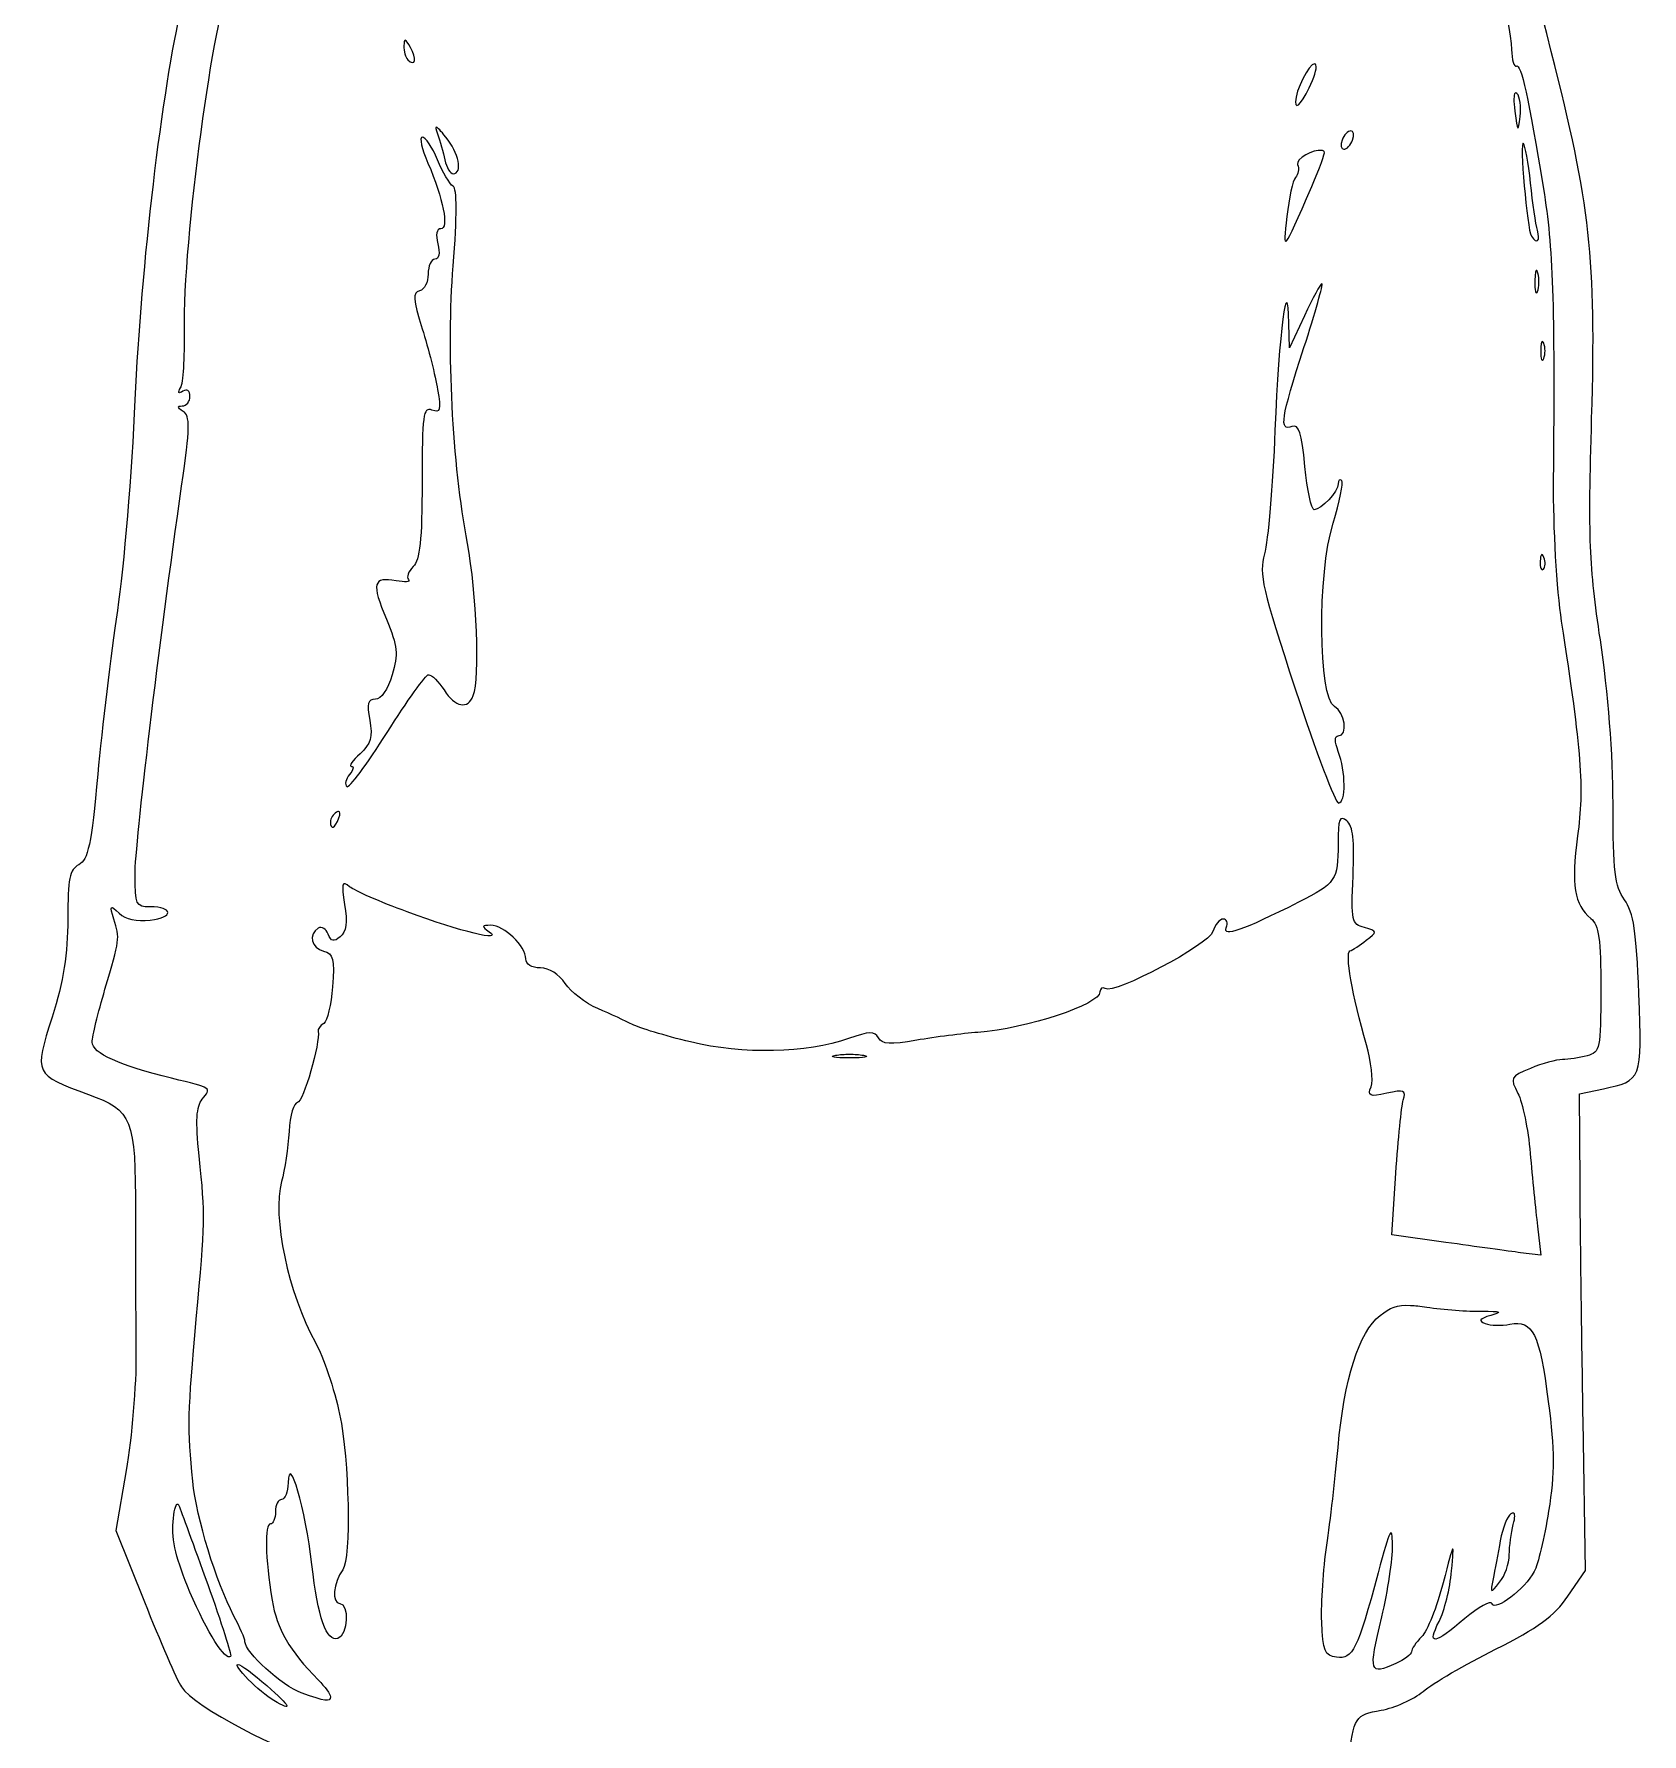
# Model space of a CAD drawing. Extents: x 3 to 63, y 6 to 117.
# Drawn here: x 3 to 25.29, y 29.18 to 52.74 of the extents above; entities that cross this region are included whole.
import ezdxf

# ---------------------------------------------------------------- set-up
doc = ezdxf.new("R2010")
doc.units = 0
doc.layers.add('Layer_1', color=7, linetype='CONTINUOUS')

msp = doc.modelspace()

# ---------------------------------------------------------------- linework, layer by layer
at = {"layer": 'Layer_1', "color": 7}
for points in [[(8.14989, 52.649651)], [(20.755322, 52.324089)], [(23.534481, 51.916361)], [(8.582422, 51.444556)], [(21.257617, 51.39288)], [(8.385534, 51.308132)], [(20.850924, 51.122611)], [(23.648685, 51.221314)], [(20.857641, 49.276214)], [(23.83472, 49.460697)], [(23.915336, 48.474712)], [(23.899833, 45.518821)], [(7.225399, 41.962448)], [(14.308687, 38.598313)], [(22.08444, 35.117905)], [(4.988326, 32.364069)], [(23.510193, 32.240045)], [(5.831685, 30.141465)]]:
    msp.add_lwpolyline(points, close=True, dxfattribs=at)
for points in [[(20.613212, 48.831796), (20.406506, 48.386862), (20.398238, 48.725859)], [(24.434684, 36.826327), (24.426416, 38.050541), (24.758178, 38.119272)], [(22.576399, 35.990202), (21.827091, 36.096657), (21.881868, 36.950351)], [(23.844539, 36.214994), (23.892598, 35.810886), (23.608895, 35.847575)], [(24.265702, 31.086626), (24.511165, 31.441644), (24.477059, 33.522137)], [(4.279842, 32.827605), (4.135665, 31.999748), (4.533056, 31.00756)], [(23.22959, 31.32692), (23.22959, 31.326404)], [(7.112227, 29.694462), (7.112227, 29.693946)]]:
    msp.add_lwpolyline(points, dxfattribs=at)
for points in [[(24.036775, 52.493587), (23.347926, 55.197099), (22.879117, 56.458797), (22.389848, 56.924326)], [(22.944852, 54.652629), (23.136476, 54.228841), (23.472855, 52.904884), (23.485905, 52.523043)], [(5.087545, 48.631292), (5.06397, 49.827952), (5.512841, 53.168478), (5.725749, 53.381388)], [(5.047754, 53.128693), (4.77703, 51.991561), (4.480902, 49.488042), (4.401799, 47.668042)], [(8.13077, 52.571102), (8.129341, 52.497373), (8.153468, 52.411418), (8.184513, 52.380417)], [(8.14989, 52.649651), (8.136272, 52.652668), (8.131828, 52.626156), (8.13077, 52.571102)], [(8.222754, 52.550433), (8.185858, 52.613903), (8.163509, 52.64663), (8.14989, 52.649651)], [(8.184513, 52.380417), (8.287808, 52.277126), (8.313921, 52.393672), (8.222754, 52.550433)], [(20.755322, 52.324089), (20.678472, 52.324089), (20.489188, 51.947862), (20.489188, 51.794923)], [(20.72535, 52.091029), (20.77976, 52.219079), (20.793412, 52.324089), (20.755322, 52.324089)], [(23.485905, 52.523043), (23.490924, 52.376154), (23.520561, 52.272033), (23.55205, 52.291532)], [(23.55205, 52.291532), (23.615707, 52.330873), (23.720999, 51.854555), (23.927738, 50.588796)], [(24.595915, 47.413796), (24.65999, 49.627996), (24.578219, 50.368604), (24.036775, 52.493587)], [(20.489188, 51.794923), (20.489188, 51.660864), (20.603408, 51.804024), (20.72535, 52.091029)], [(23.534481, 51.916361), (23.514055, 51.896623), (23.511964, 51.804313), (23.530863, 51.667798)], [(23.560835, 51.910678), (23.550189, 51.921314), (23.541288, 51.922949), (23.534481, 51.916361)], [(23.604761, 51.593384), (23.62144, 51.727115), (23.601686, 51.869779), (23.560835, 51.910678)], [(23.530863, 51.667798), (23.571323, 51.375579), (23.57684, 51.369555), (23.604761, 51.593384)], [(8.582422, 51.444556), (8.565372, 51.45088), (8.572269, 51.418733), (8.596891, 51.350505)], [(8.711096, 51.308132), (8.640443, 51.39341), (8.599472, 51.438243), (8.582422, 51.444556)], [(21.257617, 51.39288), (21.217492, 51.39288), (21.162977, 51.335656), (21.136177, 51.265756)], [(21.281905, 51.265756), (21.308705, 51.335556), (21.297739, 51.39288), (21.257617, 51.39288)], [(8.385534, 51.308132), (8.342211, 51.308132), (8.377256, 51.145847), (8.463049, 50.947947)], [(8.595858, 50.99342), (8.523576, 51.16641), (8.428858, 51.308132), (8.385534, 51.308132)], [(8.596891, 51.350505), (8.630497, 51.257377), (8.676486, 51.095092), (8.69921, 50.99032)], [(8.814966, 50.80015), (8.94964, 50.80015), (8.890153, 51.09197), (8.711096, 51.308132)], [(20.850924, 51.122611), (20.739348, 51.139201), (20.489613, 51.005954), (20.520194, 50.926243)], [(20.889164, 51.106075), (20.880078, 51.11515), (20.866862, 51.120256), (20.850924, 51.122611)], [(21.136177, 51.265756), (21.109377, 51.195956), (21.120344, 51.138632), (21.160465, 51.138632)], [(21.160465, 51.138632), (21.200591, 51.138632), (21.255105, 51.195856), (21.281905, 51.265756)], [(23.648685, 51.221314), (23.592365, 51.273035), (23.700493, 50.031655), (23.760823, 49.934055)], [(23.748421, 50.67096), (23.720098, 50.94909), (23.675415, 51.196713), (23.648685, 51.221314)], [(8.463049, 50.947947), (8.67659, 50.455345), (8.758391, 50.037923), (8.641333, 50.037925)], [(8.811865, 50.626517), (8.765228, 50.655339), (8.668139, 50.82042), (8.595858, 50.99342)], [(8.69921, 50.99032), (8.721933, 50.885521), (8.773827, 50.80015), (8.814966, 50.80015)], [(20.520194, 50.926243), (20.542475, 50.868183), (20.529436, 50.787524), (20.491256, 50.746924)], [(20.715014, 50.622385), (20.824962, 50.873956), (20.903504, 51.091676), (20.889164, 51.106075)], [(20.491256, 50.746924), (20.45307, 50.706324), (20.398919, 50.463542), (20.370849, 50.207423)], [(23.844022, 50.016738), (23.820022, 50.098227), (23.776741, 50.392822), (23.748421, 50.67096)], [(8.813415, 49.52271), (8.869111, 50.22333), (8.868401, 50.591619), (8.811865, 50.626517)], [(20.370849, 50.207423), (20.315009, 49.697904), (20.306522, 49.687765), (20.715014, 50.622385)], [(23.927738, 50.588796), (24.060991, 49.772765), (24.085267, 49.043224), (24.063647, 46.546664)], [(8.641333, 50.037925), (8.584404, 50.037925), (8.568508, 49.956127), (8.601025, 49.826568)], [(23.760823, 49.934055), (23.834953, 49.814194), (23.888172, 49.866838), (23.844022, 50.016738)], [(8.601025, 49.826568), (8.633758, 49.696108), (8.618541, 49.614695), (8.560718, 49.614695)], [(8.560718, 49.614695), (8.509103, 49.614695), (8.466667, 49.522022), (8.466667, 49.409021)], [(9.011336, 45.677468), (8.802273, 46.792708), (8.721339, 48.364431), (8.813415, 49.52271)], [(20.398238, 48.725859), (20.3795, 49.508859), (20.260324, 48.593115), (20.205485, 47.244296)], [(23.83472, 49.460697), (23.82024, 49.475726), (23.809125, 49.423364), (23.807849, 49.318587)], [(8.466667, 49.409021), (8.466667, 49.296013), (8.413442, 49.191579), (8.348327, 49.176479)], [(20.607527, 48.389447), (20.765632, 48.877037), (20.878191, 49.276214), (20.857641, 49.276214)], [(20.857641, 49.276214), (20.837091, 49.276214), (20.727032, 49.076266), (20.613212, 48.831796)], [(23.807849, 49.318587), (23.806129, 49.178913), (23.823933, 49.111426), (23.847123, 49.168727)], [(23.850223, 49.422457), (23.844855, 49.443042), (23.839546, 49.455694), (23.83472, 49.460697)], [(23.847123, 49.168727), (23.870274, 49.226057), (23.871694, 49.340058), (23.850223, 49.422457)], [(8.348327, 49.176479), (8.249918, 49.153725), (8.255885, 49.064746), (8.385018, 48.649895)], [(5.035351, 47.832891), (5.071684, 47.89167), (5.095035, 48.250961), (5.087545, 48.631292)], [(8.385018, 48.649895), (8.47046, 48.375395), (8.56641, 47.998234), (8.597925, 47.811703)], [(20.441129, 47.295972), (20.261047, 47.226873), (20.288264, 47.404885), (20.607527, 48.389447)], [(23.915336, 48.474712), (23.900024, 48.480427), (23.889498, 48.431796), (23.889498, 48.344486)], [(23.889498, 48.344486), (23.889498, 48.228048), (23.908384, 48.180868), (23.931872, 48.239068)], [(23.931872, 48.450425), (23.926001, 48.464975), (23.92044, 48.472807), (23.915336, 48.474712)], [(23.931872, 48.239068), (23.955362, 48.297277), (23.955362, 48.392225), (23.931872, 48.450425)], [(5.066874, 47.786382), (5.00333, 47.747181), (4.99241, 47.76339), (5.035351, 47.832891)], [(4.401799, 47.668042), (4.358284, 46.666864), (4.248719, 45.352144), (4.158402, 44.746775)], [(5.058606, 47.581743), (5.116814, 47.582537), (5.164543, 47.642467), (5.164543, 47.715069)], [(5.164543, 47.715069), (5.164543, 47.793669), (5.124794, 47.822183), (5.066874, 47.786382)], [(8.597925, 47.811703), (8.646999, 47.520952), (8.635328, 47.48), (8.518343, 47.5249)], [(5.069975, 47.506297), (4.985484, 47.559796), (4.982072, 47.580804), (5.058606, 47.581743)], [(5.049304, 46.470699), (5.165769, 47.28514), (5.1689, 47.443596), (5.069975, 47.506297)], [(8.518343, 47.5249), (8.397189, 47.5714), (8.381917, 47.458534), (8.381917, 46.527545)], [(24.716321, 44.340081), (24.561504, 45.370361), (24.547324, 45.734594), (24.595915, 47.413796)], [(20.205485, 47.244296), (20.174248, 46.475946), (20.109268, 45.704863), (20.061308, 45.531222)], [(20.62148, 46.743035), (20.575139, 47.213324), (20.536209, 47.332474), (20.441129, 47.295972)], [(20.748087, 46.143587), (20.710865, 46.143587), (20.65397, 46.413314), (20.62148, 46.743035)], [(4.402832, 41.08705), (4.402832, 41.504661), (4.736372, 44.28236), (5.049304, 46.470699)], [(8.381917, 46.527545), (8.381917, 45.722725), (8.353215, 45.449307), (8.258927, 45.355007)], [(21.081917, 46.502222), (21.081917, 46.394912), (20.847907, 46.143587), (20.748087, 46.143587)], [(21.011637, 45.958588), (21.103337, 46.255466), (21.157033, 46.520166), (21.130493, 46.546664)], [(21.130493, 46.546664), (21.103953, 46.573164), (21.081917, 46.553225), (21.081917, 46.502222)], [(24.063647, 46.546664), (24.058091, 45.905076), (24.108041, 45.031927), (24.174752, 44.599497)], [(21.029207, 43.418172), (20.805304, 43.543474), (20.793433, 45.252116), (21.011637, 45.958588)], [(9.092468, 43.568035), (9.185668, 43.810914), (9.140538, 44.988236), (9.011336, 45.677468)], [(20.061308, 45.531222), (19.983021, 45.247782), (20.026892, 45.055567), (20.490739, 43.647616)], [(23.899833, 45.518821), (23.890935, 45.509931), (23.88483, 45.480271), (23.88278, 45.430971)], [(23.933939, 45.482129), (23.92043, 45.515924), (23.90873, 45.527719), (23.899833, 45.518821)], [(23.927221, 45.319865), (23.955371, 45.347995), (23.958399, 45.421036), (23.933939, 45.482129)], [(8.258927, 45.355007), (8.19129, 45.287366), (8.162156, 45.206356), (8.193815, 45.174656)], [(23.88278, 45.430971), (23.879099, 45.341751), (23.899091, 45.291766), (23.927221, 45.319865)], [(8.021732, 45.158636), (7.702114, 45.216595), (7.679329, 45.126462), (7.887374, 44.625852)], [(8.193815, 45.174656), (8.225473, 45.143054), (8.147984, 45.13571), (8.021732, 45.158636)], [(4.158402, 44.746775), (4.068086, 44.141413), (3.945858, 43.119899), (3.886584, 42.476629)], [(7.887374, 44.625852), (8.045553, 44.245231), (8.055864, 44.147623), (7.967989, 43.854322)], [(24.174752, 44.599497), (24.457324, 42.767787), (24.492254, 42.305988), (24.401094, 41.623966)], [(24.89202, 42.066834), (24.89202, 42.752094), (24.825325, 43.614681), (24.716321, 44.340081)], [(7.967989, 43.854322), (7.906257, 43.648272), (7.816056, 43.518941), (7.734412, 43.518941)], [(7.896675, 43.05437), (8.174453, 43.495981), (8.434285, 43.857423), (8.474418, 43.857423)], [(8.474418, 43.857423), (8.514551, 43.857423), (8.610011, 43.761959), (8.686291, 43.64555)], [(8.686291, 43.64555), (8.844329, 43.4043), (9.017046, 43.371494), (9.092468, 43.568035)], [(20.490739, 43.647616), (20.774881, 42.785135), (21.043345, 42.079238), (21.087085, 42.079238)], [(7.734412, 43.518941), (7.628749, 43.518941), (7.612577, 43.458733), (7.655863, 43.228003)], [(21.083984, 43.010963), (21.220616, 43.010963), (21.176984, 43.335474), (21.029207, 43.418172)], [(7.655863, 43.228003), (7.6998, 42.993804), (7.673627, 42.90364), (7.522022, 42.7624)], [(7.33702, 42.306097), (7.366881, 42.276236), (7.618898, 42.61277), (7.896675, 43.05437)], [(21.083984, 42.793406), (21.030334, 42.934485), (21.030334, 43.010963), (21.083984, 43.010963)], [(7.522022, 42.7624), (7.418601, 42.666009), (7.364883, 42.587216), (7.402649, 42.587216)], [(21.087085, 42.079238), (21.191107, 42.079238), (21.189143, 42.516816), (21.083984, 42.793406)], [(3.886584, 42.476629), (3.796764, 41.50188), (3.753174, 41.29301), (3.625102, 41.224509)], [(7.377327, 42.473528), (7.325463, 42.411038), (7.307158, 42.335997), (7.33702, 42.306097)], [(7.402649, 42.587216), (7.440415, 42.587216), (7.429189, 42.536028), (7.377327, 42.473528)], [(7.195943, 41.951597), (7.14991, 41.923147), (7.112227, 41.864137), (7.112227, 41.820338)], [(7.225399, 41.962448), (7.217771, 41.962615), (7.207942, 41.95903), (7.195943, 41.951597)], [(7.229016, 41.872013), (7.250701, 41.92879), (7.248283, 41.961951), (7.225399, 41.962448)], [(25.05015, 40.738234), (24.915159, 40.929925), (24.89202, 41.125066), (24.89202, 42.066834)], [(7.112227, 41.820338), (7.112227, 41.698529), (7.17273, 41.725334), (7.229016, 41.872013)], [(21.200773, 41.832741), (21.101939, 41.91477), (21.081984, 41.862488), (21.080883, 41.518549)], [(21.288106, 41.069479), (21.311072, 41.5658), (21.28927, 41.759341), (21.200773, 41.832741)], [(21.080883, 41.518549), (21.079269, 41.005207), (21.052305, 40.96577), (20.531563, 40.703611)], [(24.401094, 41.623966), (24.30914, 40.936018), (24.351679, 40.673271), (24.586613, 40.478302)], [(3.625102, 41.224509), (3.496529, 41.155699), (3.471106, 41.033176), (3.471106, 40.472616)], [(4.609538, 40.640566), (4.41653, 40.640566), (4.402832, 40.669778), (4.402832, 41.08705)], [(7.376811, 40.919617), (7.271462, 41.006458), (7.261484, 40.970803), (7.309114, 40.671054)], [(21.445202, 40.351694), (21.268613, 40.401433), (21.259106, 40.44289), (21.288106, 41.069479)], [(8.173661, 40.5708), (7.802946, 40.707082), (7.444458, 40.863819), (7.376811, 40.919617)], [(4.110343, 40.471066), (4.051256, 40.664267), (4.057529, 40.671302), (4.18269, 40.551682)], [(4.18269, 40.551682), (4.271121, 40.467081), (4.424679, 40.432852), (4.614705, 40.455045)], [(4.614705, 40.455045), (4.940624, 40.493098), (4.936552, 40.640566), (4.609538, 40.640566)], [(7.309114, 40.671054), (7.348742, 40.421673), (7.331181, 40.29347), (7.248136, 40.224569)], [(9.313127, 40.294851), (9.521769, 40.149441), (8.928458, 40.293266), (8.173661, 40.5708)], [(20.531563, 40.703611), (19.751327, 40.31085), (19.477754, 40.21433), (19.530074, 40.350659)], [(25.249105, 39.433404), (25.216401, 40.306992), (25.178177, 40.556423), (25.05015, 40.738234)], [(3.471106, 40.472616), (3.471106, 39.988138), (3.410966, 39.611826), (3.253548, 39.113526)], [(3.986837, 39.497481), (4.194125, 40.192412), (4.194285, 40.196566), (4.110343, 40.471066)], [(6.943245, 40.343941), (6.803303, 40.257452), (6.846521, 40.070116), (7.016626, 40.025616)], [(7.080188, 40.262294), (7.051795, 40.336094), (6.990141, 40.372942), (6.943245, 40.343941)], [(9.334314, 40.384767), (9.206651, 40.383708), (9.203702, 40.371141), (9.313127, 40.294851)], [(9.821106, 39.920195), (9.821106, 40.094336), (9.515216, 40.386767), (9.334314, 40.384767)], [(19.344555, 40.296401), (19.286751, 40.11428), (17.981833, 39.424985), (17.849556, 39.506784)], [(19.488216, 40.471066), (19.439807, 40.471066), (19.375045, 40.3925), (19.344555, 40.296401)], [(19.530074, 40.350659), (19.555513, 40.417001), (19.536625, 40.471066), (19.488216, 40.471066)], [(21.472074, 40.17651), (21.62736, 40.295361), (21.626867, 40.300494), (21.445202, 40.351694)], [(24.586613, 40.478302), (24.695114, 40.388251), (24.722522, 40.190975), (24.722522, 39.496965)], [(7.248136, 40.224569), (7.158305, 40.15001), (7.119982, 40.158593), (7.080188, 40.262294)], [(21.245731, 40.029749), (21.28226, 40.043057), (21.383984, 40.10911), (21.472074, 40.17651)], [(7.016626, 40.025616), (7.15228, 39.990135), (7.170291, 39.918703), (7.141683, 39.532623)], [(10.023161, 39.793587), (9.900113, 39.793587), (9.821106, 39.842797), (9.821106, 39.920195)], [(21.473624, 38.72957), (21.276544, 39.41881), (21.174041, 40.00355), (21.245731, 40.029749)], [(10.366292, 39.578613), (10.280616, 39.709325), (10.145961, 39.79359), (10.023161, 39.793587)], [(10.820528, 39.229281), (10.648182, 39.302973), (10.443772, 39.46036), (10.366292, 39.578613)], [(3.810103, 38.76626), (3.810103, 38.842841), (3.889651, 39.171663), (3.986837, 39.497481)], [(7.141683, 39.532623), (7.123287, 39.284362), (7.067703, 39.056275), (7.018176, 39.025676)], [(17.779793, 39.46131), (17.779793, 39.287368), (16.766292, 38.951619), (16.086873, 38.900618)], [(17.849556, 39.506784), (17.811396, 39.530385), (17.779793, 39.510012), (17.779793, 39.46131)], [(24.722522, 39.496965), (24.722522, 38.667555), (24.714214, 38.625825), (24.532352, 38.577125)], [(24.758178, 38.119272), (25.290787, 38.230111), (25.293874, 38.237453), (25.249105, 39.433404)], [(3.253548, 39.113526), (3.002453, 38.318678), (3.003609, 38.316733), (3.758427, 38.040722)], [(11.299052, 39.009656), (11.208161, 39.056796), (10.992874, 39.155581), (10.820528, 39.229281)], [(6.941178, 38.914572), (6.976889, 38.762752), (6.733962, 37.930476), (6.653857, 37.930137)], [(7.018176, 39.025676), (6.968649, 38.995096), (6.934018, 38.944973), (6.941178, 38.914572)], [(12.103137, 38.767811), (11.751645, 38.853652), (11.389942, 38.962557), (11.299052, 39.009656)], [(14.70918, 38.824656), (14.654803, 38.919176), (14.58543, 38.917266), (14.293701, 38.814319)], [(16.086873, 38.900618), (15.877323, 38.884931), (15.496014, 38.835983), (15.239896, 38.791583)], [(4.910811, 38.264483), (4.187504, 38.439053), (3.810103, 38.61131), (3.810103, 38.76626)], [(14.293701, 38.814319), (13.71594, 38.610439), (12.824739, 38.59159), (12.103137, 38.767811)], [(15.239896, 38.791583), (14.873126, 38.727983), (14.76058, 38.734854), (14.70918, 38.824656)], [(21.53822, 38.148212), (21.57022, 38.231595), (21.541154, 38.493401), (21.473624, 38.72957)], [(14.308687, 38.546635), (14.099137, 38.546635), (14.013226, 38.563118), (14.118001, 38.583327)], [(14.118001, 38.583327), (14.170389, 38.593434), (14.239631, 38.598313), (14.308687, 38.598313)], [(14.308687, 38.598313), (14.377743, 38.598313), (14.446986, 38.593408), (14.499373, 38.583327)], [(14.499373, 38.583327), (14.604148, 38.56314), (14.518238, 38.546635), (14.308687, 38.546635)], [(23.748421, 38.401942), (23.467284, 38.284472), (23.461383, 38.272267), (23.574271, 38.054677)], [(24.190771, 38.524931), (24.107784, 38.524402), (23.908653, 38.468943), (23.748421, 38.401942)], [(24.532352, 38.577125), (24.427577, 38.549024), (24.273761, 38.525611), (24.190771, 38.524931)], [(5.334041, 37.973029), (5.468086, 38.134538), (5.478321, 38.127514), (4.910811, 38.264483)], [(3.758427, 38.040722), (4.368605, 37.817599), (4.409993, 37.712221), (4.409033, 36.395347)], [(5.291667, 37.188063), (5.241651, 37.678254), (5.252358, 37.874628), (5.334041, 37.973029)], [(6.653857, 37.930137), (6.603059, 37.929907), (6.551422, 37.749054), (6.538619, 37.528092)], [(21.755261, 38.057259), (21.51369, 38.004236), (21.48714, 38.0151), (21.53822, 38.148212)], [(21.983671, 37.961141), (22.024539, 38.098841), (21.996945, 38.110361), (21.755261, 38.057259)], [(21.881868, 36.950351), (21.912186, 37.419941), (21.958081, 37.874942), (21.983671, 37.961141)], [(23.574271, 38.054677), (23.63861, 37.930666), (23.715167, 37.557146), (23.744287, 37.224237)], [(6.538619, 37.528092), (6.525816, 37.307139), (6.478609, 36.994256), (6.434232, 36.833045)], [(23.744287, 37.224237), (23.773404, 36.891325), (23.818329, 36.437186), (23.844539, 36.214994)], [(5.252392, 34.925669), (5.379344, 36.301489), (5.379604, 36.326212), (5.291667, 37.188063)], [(6.434232, 36.833045), (6.301472, 36.350755), (6.528035, 35.276345), (6.903971, 34.603724)], [(24.477059, 33.522137), (24.458429, 34.666417), (24.439384, 36.153256), (24.434684, 36.826327)], [(4.409033, 36.395347), (4.408583, 35.773235), (4.411939, 34.902444), (4.416268, 34.460063)], [(23.608895, 35.847575), (23.453046, 35.86771), (22.988562, 35.931808), (22.576399, 35.990202)], [(21.663794, 34.977861), (21.804856, 35.089454), (21.896563, 35.127692), (22.08444, 35.117905)], [(22.08444, 35.117905), (22.147066, 35.11465), (22.220254, 35.105959), (22.309749, 35.0931)], [(5.2033, 32.681878), (5.129062, 33.398978), (5.134692, 33.650108), (5.252392, 34.925669)], [(21.07985, 33.146965), (21.165448, 34.098044), (21.372394, 34.747343), (21.663794, 34.977861)], [(22.309749, 35.0931), (22.542582, 35.059601), (22.885193, 35.033222), (23.07146, 35.035222)], [(23.198584, 34.977861), (23.037624, 34.931612), (23.018861, 34.904942), (23.119519, 34.866241)], [(23.07146, 35.035222), (23.345634, 35.037921), (23.369942, 35.027073), (23.198584, 34.977861)], [(23.463167, 34.855906), (23.781211, 34.916705), (23.871662, 34.734521), (23.994401, 33.78672)], [(23.119519, 34.866241), (23.192321, 34.83824), (23.34687, 34.833726), (23.463167, 34.855906)], [(4.416268, 34.460063), (4.420594, 34.017683), (4.359146, 33.282916), (4.279842, 32.827605)], [(6.903971, 34.603724), (7.015679, 34.403855), (7.166666, 33.956154), (7.239868, 33.608952)], [(23.994401, 33.78672), (24.084491, 33.090911), (24.08525, 32.803229), (23.999052, 32.26485)], [(7.239868, 33.608952), (7.373017, 32.977439), (7.400543, 31.613049), (7.283276, 31.453529)], [(6.854879, 31.525358), (6.767398, 32.29524), (6.536214, 33.090704), (6.525183, 32.660174)], [(20.923787, 31.792526), (20.97187, 32.118495), (21.04213, 32.727865), (21.07985, 33.146965)], [(5.77019, 30.820492), (5.527746, 31.277134), (5.256564, 32.167388), (5.2033, 32.681878)], [(6.525183, 32.660174), (6.521902, 32.532113), (6.481316, 32.427629), (6.434749, 32.427629)], [(4.929931, 32.116022), (4.941708, 32.261926), (4.965229, 32.355708), (4.988326, 32.364069)], [(4.988326, 32.364069), (4.996025, 32.366847), (5.003875, 32.360343), (5.011064, 32.342881)], [(5.011064, 32.342881), (5.039819, 32.273031), (5.21959, 31.780998), (5.410522, 31.249408)], [(6.434749, 32.427629), (6.388183, 32.427629), (6.35, 32.351231), (6.35, 32.258132)], [(5.164543, 31.143987), (4.975582, 31.588038), (4.909429, 31.861961), (4.929931, 32.116022)], [(6.27972, 32.088632), (6.196626, 32.088632), (6.207798, 31.62056), (6.304525, 31.030299)], [(6.35, 32.258132), (6.35, 32.165001), (6.318285, 32.088632), (6.27972, 32.088632)], [(21.835876, 31.792526), (21.829791, 32.086526), (21.803244, 32.035895), (21.635372, 31.411153)], [(23.475569, 32.229708), (23.426943, 32.199659), (23.361065, 32.031754), (23.329325, 31.856606)], [(23.453865, 31.660235), (23.4545, 31.779395), (23.479696, 31.968821), (23.509676, 32.08088)], [(23.510193, 32.240045), (23.501586, 32.242162), (23.489851, 32.238466), (23.475569, 32.229708)], [(23.509676, 32.08088), (23.536097, 32.179657), (23.535989, 32.233941), (23.510193, 32.240045)], [(23.999052, 32.26485), (23.940588, 31.899719), (23.851017, 31.523408), (23.800097, 31.428208)], [(22.653914, 31.436992), (22.691948, 31.868022), (22.689599, 31.864522), (22.536609, 31.271112)], [(23.329325, 31.856606), (23.297582, 31.681475), (23.252869, 31.443332), (23.22959, 31.32692)], [(20.853507, 30.734193), (20.844146, 30.990312), (20.875708, 31.466567), (20.923787, 31.792526)], [(21.686015, 30.799304), (21.772121, 31.159106), (21.839776, 31.606267), (21.835876, 31.792526)], [(23.320023, 31.27938), (23.393047, 31.36977), (23.453187, 31.541074), (23.453865, 31.660235)], [(7.214547, 30.500097), (7.059127, 30.448305), (6.937988, 30.793954), (6.854879, 31.525358)], [(7.283276, 31.453529), (7.152689, 31.27588), (7.126417, 30.987926), (7.240902, 30.987926)], [(21.635372, 31.411153), (21.346796, 30.337225), (21.283972, 30.2095), (21.06073, 30.2412)], [(22.481315, 30.738328), (22.554848, 30.880526), (22.632564, 31.195023), (22.653914, 31.436992)], [(23.800097, 31.428208), (23.671955, 31.188779), (23.252333, 30.869051), (23.214603, 30.98224)], [(5.728849, 30.253601), (5.65681, 30.181563), (5.405184, 30.578488), (5.164543, 31.143987)], [(5.410522, 31.249408), (5.601455, 30.717818), (5.744698, 30.269503), (5.728849, 30.253601)], [(22.536609, 31.271112), (22.450724, 30.937991), (22.316612, 30.602086), (22.238952, 30.524386)], [(23.22959, 31.326404), (23.188727, 31.122024), (23.191819, 31.12068), (23.320023, 31.27938)], [(4.533056, 31.00756), (4.751494, 30.461683), (4.981975, 29.931238), (5.045687, 29.829339)], [(6.304525, 31.030299), (6.369495, 30.633828), (6.541221, 30.337307), (6.943245, 29.927007)], [(7.240902, 30.987926), (7.376744, 30.987926), (7.352903, 30.546198), (7.214547, 30.500097)], [(23.214603, 30.98224), (23.197887, 31.032389), (23.028054, 30.939798), (22.837365, 30.776569)], [(23.261112, 30.351269), (23.850378, 30.646261), (24.075142, 30.810816), (24.265702, 31.086626)], [(5.92677, 30.456174), (5.92677, 30.494303), (5.856357, 30.658202), (5.77019, 30.820492)], [(21.06073, 30.2412), (20.892215, 30.265118), (20.868587, 30.321972), (20.853507, 30.734193)], [(21.882385, 30.154901), (21.512509, 29.986369), (21.500644, 30.024715), (21.686015, 30.799304)], [(22.837365, 30.776569), (22.41097, 30.411597), (22.306535, 30.400336), (22.481315, 30.738328)], [(6.707601, 29.747173), (6.441859, 29.843513), (5.92677, 30.311344), (5.92677, 30.456174)], [(22.238952, 30.524386), (22.161296, 30.446736), (22.097876, 30.353997), (22.097876, 30.318196)], [(22.097876, 30.318196), (22.097876, 30.282443), (22.000993, 30.2089), (21.882385, 30.154901)], [(22.260657, 29.768361), (22.393549, 29.880181), (22.843734, 30.142336), (23.261112, 30.351269)], [(6.327779, 29.64072), (6.128659, 29.756669), (5.747478, 30.141465), (5.831685, 30.141465)], [(5.831685, 30.141465), (5.868377, 30.141465), (6.047727, 30.00951), (6.230111, 29.848458)], [(6.943245, 29.927007), (7.035904, 29.832443), (7.111901, 29.727998), (7.112227, 29.694462)], [(5.045687, 29.829339), (5.209321, 29.56764), (6.518552, 28.871775), (6.847127, 28.871775)], [(6.230111, 29.848458), (6.566222, 29.551709), (6.598289, 29.483201), (6.327779, 29.64072)], [(7.112227, 29.693946), (7.111857, 29.616365), (7.044366, 29.625073), (6.707601, 29.747173)], [(21.67723, 29.507394), (21.865259, 29.539165), (22.127765, 29.65654), (22.260657, 29.768361)], [(21.224544, 28.787026), (21.298815, 29.417835), (21.31672, 29.446495), (21.67723, 29.507394)]]:
    msp.add_open_spline(points, degree=3, dxfattribs=at)

doc.saveas('drawing.dxf')
